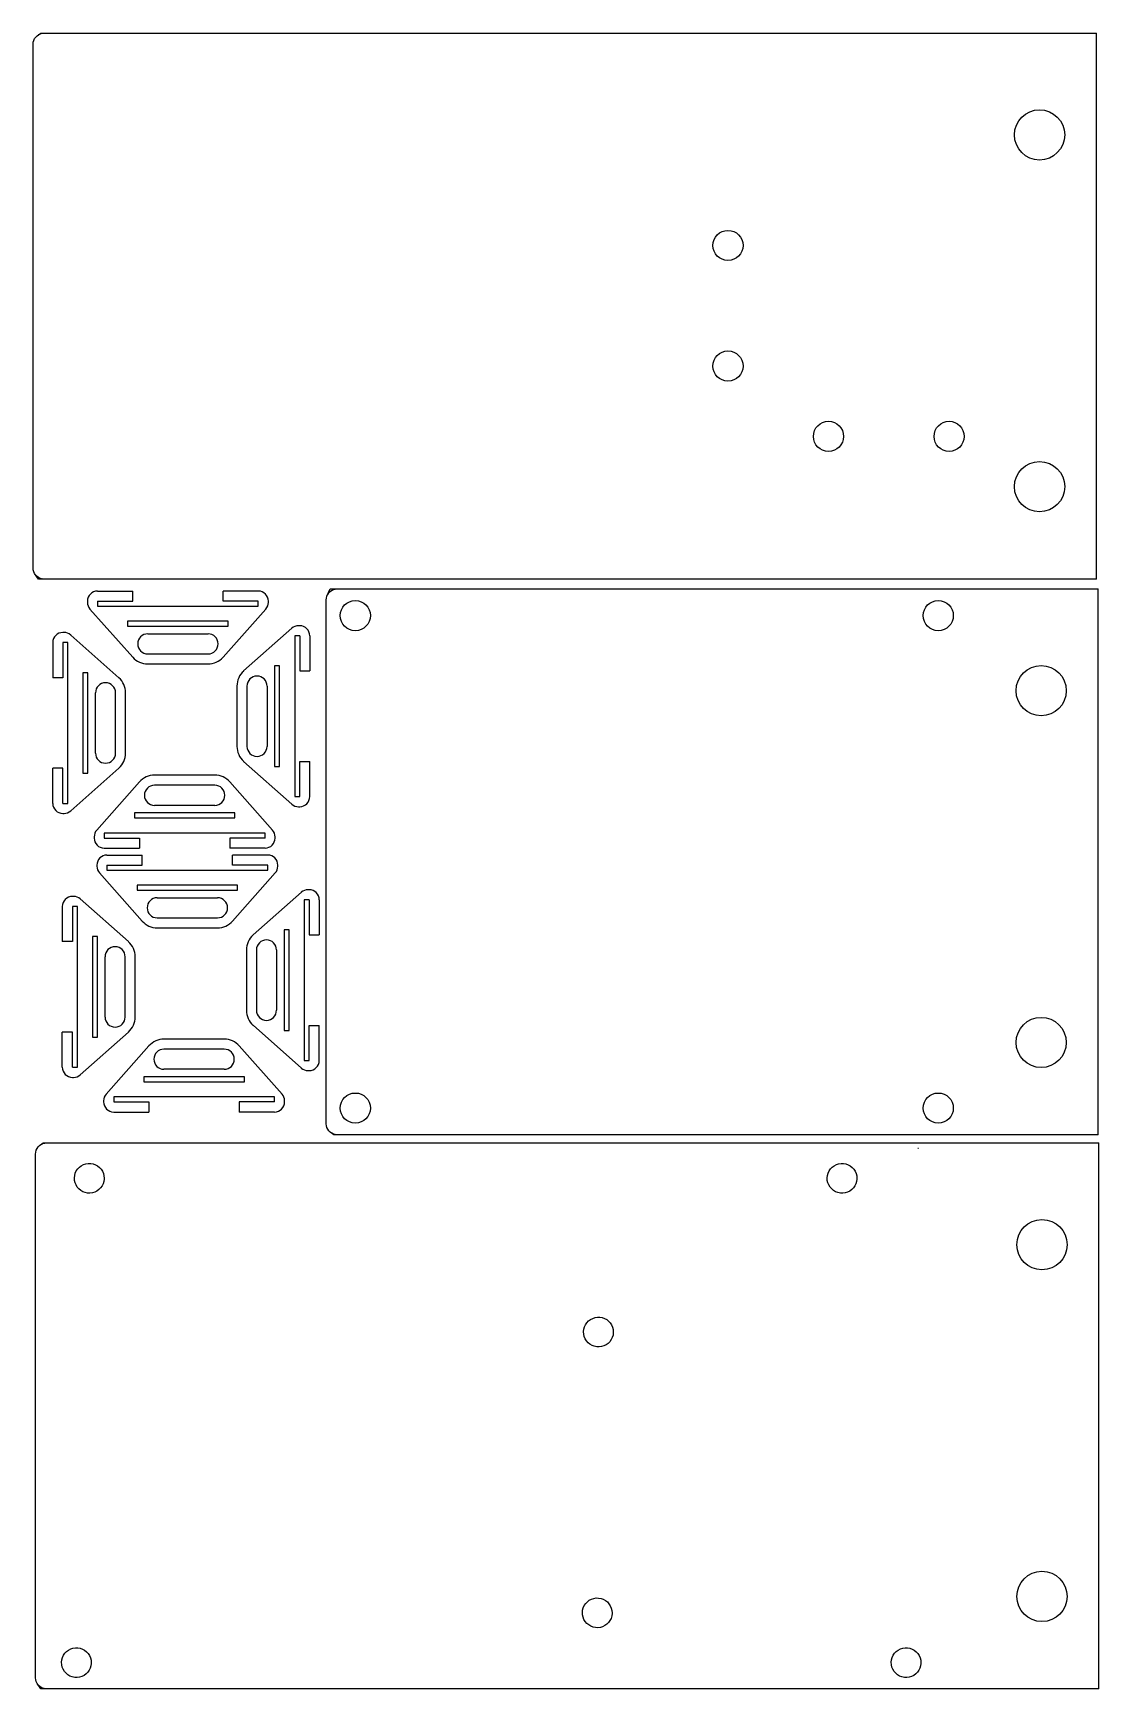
# Model space of a CAD drawing. Header units: millimetres. Extents: x 94 to 200, y -220 to -55.
import ezdxf

# ---------------------------------------------------------------- set-up
doc = ezdxf.new("R2010")
doc.units = ezdxf.units.MM
doc.header["$MEASUREMENT"] = 0
for name, color, linetype in [('Shape', 7, 'Continuous'), ('Shape002', 7, 'Continuous'), ('Shape004', 7, 'Continuous'), ('Shape006', 7, 'Continuous'), ('Shape008', 7, 'Continuous'), ('Shape010', 7, 'Continuous'), ('Shape012', 7, 'Continuous')]:
    doc.layers.add(name, color=color, linetype=linetype)

msp = doc.modelspace()

# ---------------------------------------------------------------- linework, layer by layer
for p, q in [((199.66, -109.19), (199.66, -54.87)), ((199.82, -164.49), (199.82, -110.17)), ((99.27, -111.39), (99.27, -111.51)), ((100.27, -110.39), (103.77, -110.39)), ((100.27, -111.39), (100.27, -111.89)), ((100.27, -111.39), (103.77, -111.39)), ((100.27, -111.89), (116.27, -111.89)), ((103.77, -111.39), (103.77, -110.39)), ((116.27, -110.39), (112.77, -110.39)), ((112.77, -111.39), (112.77, -110.39)), ((116.27, -111.39), (112.77, -111.39)), ((116.27, -111.89), (116.27, -111.39)), ((117.27, -111.51), (117.27, -111.39)), ((99.52, -112.18), (103.77, -116.97)), ((113.27, -113.39), (103.27, -113.39)), ((103.27, -113.39), (103.27, -113.89)), ((117.02, -112.18), (112.77, -116.97)), ((113.27, -113.89), (113.27, -113.39)), ((96.94, -114.51), (96.82, -114.51)), ((97.61, -114.76), (102.4, -119.01)), ((103.27, -113.89), (113.27, -113.89)), ((105.27, -114.64), (111.27, -114.64)), ((119.61, -114.09), (114.81, -118.34)), ((119.89, -114.84), (119.89, -130.84)), ((120.39, -114.84), (119.89, -114.84)), ((120.39, -113.84), (120.27, -113.84)), ((120.39, -114.84), (120.39, -118.34)), ((121.39, -114.84), (121.39, -118.34)), ((95.82, -115.51), (95.82, -119.01)), ((97.32, -115.51), (96.82, -115.51)), ((96.82, -115.51), (96.82, -119.01)), ((97.32, -131.51), (97.32, -115.51)), ((105.27, -116.64), (111.27, -116.64)), ((99.32, -118.51), (98.82, -118.51)), ((98.82, -118.51), (98.82, -128.51)), ((99.32, -128.51), (99.32, -118.51)), ((105.27, -117.64), (111.27, -117.64)), ((117.89, -117.84), (117.89, -127.84)), ((118.39, -117.84), (117.89, -117.84)), ((118.39, -127.84), (118.39, -117.84)), ((120.39, -118.34), (121.39, -118.34)), ((96.82, -119.01), (95.82, -119.01)), ((114.14, -119.84), (114.14, -125.84)), ((115.14, -119.84), (115.14, -125.84)), ((117.14, -119.84), (117.14, -125.84)), ((100.07, -126.51), (100.07, -120.51)), ((102.07, -126.51), (102.07, -120.51)), ((103.07, -126.51), (103.07, -120.51)), ((95.82, -131.51), (95.82, -128.01)), ((96.82, -128.01), (95.82, -128.01)), ((96.82, -131.51), (96.82, -128.01)), ((97.61, -132.26), (102.4, -128.01)), ((119.61, -131.59), (114.81, -127.34)), ((117.89, -127.84), (118.39, -127.84)), ((120.39, -130.84), (120.39, -127.34)), ((120.39, -127.34), (121.39, -127.34)), ((121.39, -130.84), (121.39, -127.34)), ((98.82, -128.51), (99.32, -128.51)), ((100.19, -134.17), (104.45, -129.38)), ((111.94, -128.71), (105.94, -128.71)), ((111.94, -129.71), (105.94, -129.71)), ((117.69, -134.17), (113.44, -129.38)), ((96.82, -131.51), (97.32, -131.51)), ((111.94, -131.71), (105.94, -131.71)), ((119.89, -130.84), (120.39, -130.84)), ((96.82, -132.51), (96.94, -132.51)), ((113.94, -132.46), (103.94, -132.46)), ((103.94, -132.46), (103.94, -132.96)), ((103.94, -132.96), (113.94, -132.96)), ((113.94, -132.96), (113.94, -132.46)), ((120.27, -131.84), (120.39, -131.84)), ((99.94, -134.84), (99.94, -134.96)), ((116.94, -134.46), (100.94, -134.46)), ((100.94, -134.46), (100.94, -134.96)), ((100.94, -134.96), (104.44, -134.96)), ((104.44, -134.96), (104.44, -135.96)), ((116.94, -134.96), (113.44, -134.96)), ((113.44, -134.96), (113.44, -135.96)), ((116.94, -134.96), (116.94, -134.46)), ((117.94, -134.96), (117.94, -134.84)), ((100.94, -135.96), (104.44, -135.96)), ((101.21, -136.65), (104.71, -136.65)), ((104.71, -137.65), (104.71, -136.65)), ((116.94, -135.96), (113.44, -135.96)), ((117.21, -136.65), (113.71, -136.65)), ((113.71, -137.65), (113.71, -136.65)), ((100.21, -137.65), (100.21, -137.77)), ((101.21, -137.65), (101.21, -138.15)), ((101.21, -137.65), (104.71, -137.65)), ((101.21, -138.15), (117.21, -138.15)), ((117.21, -137.65), (113.71, -137.65)), ((117.21, -138.15), (117.21, -137.65)), ((118.21, -137.77), (118.21, -137.65)), ((100.47, -138.43), (104.72, -143.23)), ((114.21, -139.65), (104.21, -139.65)), ((104.21, -139.65), (104.21, -140.15)), ((117.96, -138.43), (113.71, -143.23)), ((114.21, -140.15), (114.21, -139.65)), ((97.89, -140.77), (97.77, -140.77)), ((98.55, -141.02), (103.34, -145.27)), ((104.21, -140.15), (114.21, -140.15)), ((106.21, -140.9), (112.21, -140.9)), ((120.55, -140.35), (115.75, -144.6)), ((120.83, -141.1), (120.83, -157.1)), ((121.33, -141.1), (120.83, -141.1)), ((121.33, -140.1), (121.21, -140.1)), ((121.33, -141.1), (121.33, -144.6)), ((122.33, -141.1), (122.33, -144.6)), ((96.77, -141.77), (96.77, -145.27)), ((98.27, -141.77), (97.77, -141.77)), ((97.77, -141.77), (97.77, -145.27)), ((98.27, -157.77), (98.27, -141.77)), ((106.21, -142.9), (112.21, -142.9)), ((100.27, -144.77), (99.77, -144.77)), ((99.77, -144.77), (99.77, -154.77)), ((100.27, -154.77), (100.27, -144.77)), ((106.21, -143.9), (112.21, -143.9)), ((118.83, -144.1), (118.83, -154.1)), ((119.33, -144.1), (118.83, -144.1)), ((119.33, -154.1), (119.33, -144.1)), ((121.33, -144.6), (122.33, -144.6)), ((97.77, -145.27), (96.77, -145.27)), ((115.08, -146.1), (115.08, -152.1)), ((116.08, -146.1), (116.08, -152.1)), ((118.08, -146.1), (118.08, -152.1)), ((101.02, -152.77), (101.02, -146.77)), ((103.02, -152.77), (103.02, -146.77)), ((104.02, -152.77), (104.02, -146.77)), ((96.77, -157.77), (96.77, -154.27)), ((97.77, -154.27), (96.77, -154.27)), ((97.77, -157.77), (97.77, -154.27)), ((98.55, -158.52), (103.34, -154.26)), ((99.77, -154.77), (100.27, -154.77)), ((120.55, -157.85), (115.75, -153.59)), ((118.83, -154.1), (119.33, -154.1)), ((121.33, -157.1), (121.33, -153.6)), ((121.33, -153.6), (122.33, -153.6)), ((122.33, -157.1), (122.33, -153.6)), ((101.14, -160.43), (105.39, -155.64)), ((112.88, -154.97), (106.88, -154.97)), ((112.88, -155.97), (106.88, -155.97)), ((118.63, -160.43), (114.38, -155.64)), ((97.77, -157.77), (98.27, -157.77)), ((112.88, -157.97), (106.88, -157.97)), ((120.83, -157.1), (121.33, -157.1)), ((121.21, -158.1), (121.33, -158.1)), ((97.77, -158.77), (97.89, -158.77)), ((114.88, -158.72), (104.88, -158.72)), ((104.88, -158.72), (104.88, -159.22)), ((104.88, -159.22), (114.88, -159.22)), ((114.88, -159.22), (114.88, -158.72)), ((100.88, -161.1), (100.88, -161.22)), ((117.88, -160.72), (101.88, -160.72)), ((101.88, -160.72), (101.88, -161.22)), ((101.88, -161.22), (105.38, -161.22)), ((105.38, -161.22), (105.38, -162.22)), ((117.88, -161.22), (114.38, -161.22)), ((114.38, -161.22), (114.38, -162.22)), ((117.88, -161.22), (117.88, -160.72)), ((118.88, -161.22), (118.88, -161.1)), ((101.88, -162.22), (105.38, -162.22)), ((117.88, -162.22), (114.38, -162.22)), ((199.9, -219.62), (199.9, -165.3))]:
    msp.add_line(p, q)
for centre, radius in [((194, -65), 2.5), ((163, -76), 1.5), ((163, -88), 1.5), ((173, -95), 1.5), ((185, -95), 1.5), ((194, -100), 2.5), ((125.92, -112.83), 1.5), ((183.92, -112.83), 1.5), ((194.16, -120.3), 2.5), ((194.16, -155.3), 2.5), ((125.92, -161.83), 1.5), ((183.92, -161.83), 1.5), ((194.24, -175.42), 2.5), ((194.24, -210.42), 2.5)]:
    msp.add_circle(centre, radius)
for centre, radius, start, end in [((100.27, -111.39), 1, 90, 180), ((100.27, -111.51), 1, 180, 221.5752), ((116.27, -111.39), 1, 0, 90), ((116.27, -111.51), 1, 318.4248, 0), ((96.82, -115.51), 1, 90, 180), ((96.94, -115.51), 1, 48.4248, 90), ((105.27, -115.64), 1, 90, 270), ((111.27, -115.64), 1, 270, 90), ((120.27, -114.84), 1, 90, 131.5752), ((120.39, -114.84), 1, 0, 90), ((105.27, -115.64), 2, 221.5752, 270), ((111.27, -115.64), 2, 270, 318.4248), ((116.14, -119.84), 2, 131.5752, 180), ((101.07, -120.51), 1, 0, 180), ((101.07, -120.51), 2, 0, 48.4248), ((116.14, -119.84), 1, 0, 180), ((101.07, -126.51), 1, 180, 0), ((101.07, -126.51), 2, 311.5752, 0), ((116.14, -125.84), 2, 180, 228.4248), ((116.14, -125.84), 1, 180, 0), ((105.94, -130.71), 2, 90, 138.4248), ((105.94, -130.71), 1, 90, 270), ((111.94, -130.71), 2, 41.5752, 90), ((111.94, -130.71), 1, 270, 90), ((96.82, -131.51), 1, 180, 270), ((120.27, -130.84), 1, 228.4248, 270), ((120.39, -130.84), 1, 270, 0), ((96.94, -131.51), 1, 270, 311.5752), ((100.94, -134.84), 1, 138.4248, 180), ((100.94, -134.96), 1, 180, 270), ((116.94, -134.96), 1, 270, 0), ((116.94, -134.84), 1, 0, 41.5752), ((101.21, -137.65), 1, 90, 180), ((117.21, -137.65), 1, 0, 90), ((101.21, -137.77), 1, 180, 221.5752), ((117.21, -137.77), 1, 318.4248, 0), ((97.77, -141.77), 1, 90, 180), ((97.89, -141.77), 1, 48.4248, 90), ((106.21, -141.9), 1, 90, 270), ((112.21, -141.9), 1, 270, 90), ((121.21, -141.1), 1, 90, 131.5752), ((121.33, -141.1), 1, 0, 90), ((106.21, -141.9), 2, 221.5752, 270), ((112.21, -141.9), 2, 270, 318.4248), ((117.08, -146.1), 2, 131.5752, 180), ((102.02, -146.77), 1, 0, 180), ((102.02, -146.77), 2, 0, 48.4248), ((117.08, -146.1), 1, 0, 180), ((102.02, -152.77), 1, 180, 0), ((102.02, -152.77), 2, 311.5752, 0), ((117.08, -152.1), 2, 180, 228.4248), ((117.08, -152.1), 1, 180, 0), ((106.88, -156.97), 2, 90, 138.4248), ((106.88, -156.97), 1, 90, 270), ((112.88, -156.97), 2, 41.5752, 90), ((112.88, -156.97), 1, 270, 90), ((97.77, -157.77), 1, 180, 270), ((121.21, -157.1), 1, 228.4248, 270), ((121.33, -157.1), 1, 270, 0), ((97.89, -157.77), 1, 270, 311.5752), ((101.88, -161.1), 1, 138.4248, 180), ((101.88, -161.22), 1, 180, 270), ((117.88, -161.22), 1, 270, 0), ((117.88, -161.1), 1, 0, 41.5752)]:
    msp.add_arc(centre, radius, start, end)
at = {"layer": 'Shape'}
for p, q in [((93.86, -55.97), (93.88, -55.78)), ((93.86, -108.09), (93.86, -55.97)), ((93.88, -55.78), (93.93, -55.6)), ((93.93, -55.6), (94.01, -55.42)), ((94.01, -55.42), (94.12, -55.27)), ((94.12, -55.27), (94.26, -55.13)), ((94.26, -55.13), (94.62, -54.87)), ((94.41, -55.02), (94.73, -54.87)), ((94.59, -54.94), (94.77, -54.89)), ((94.62, -54.87), (199.66, -54.87)), ((94.77, -54.89), (94.96, -54.87)), ((93.88, -108.28), (93.86, -108.09)), ((93.93, -108.47), (93.88, -108.28)), ((94.01, -108.64), (93.93, -108.47)), ((94.4, -109.19), (94.01, -108.64)), ((94.26, -108.94), (94.12, -108.8)), ((94.41, -109.05), (94.26, -108.94)), ((199.66, -109.19), (94.4, -109.19)), ((94.59, -109.13), (94.41, -109.05)), ((94.84, -109.19), (94.59, -109.13)), ((94.96, -109.19), (94.77, -109.18)), ((123.09, -110.89), (123.43, -110.17)), ((123.42, -110.43), (123.79, -110.17)), ((123.43, -110.17), (199.82, -110.17)), ((123.58, -110.32), (123.89, -110.17)), ((123.75, -110.24), (123.93, -110.19)), ((123.93, -110.19), (124.13, -110.17)), ((123.03, -111.27), (123.04, -111.08)), ((123.03, -163.39), (123.03, -111.27)), ((123.04, -111.08), (123.09, -110.89)), ((123.17, -110.72), (123.28, -110.56)), ((123.28, -110.56), (123.42, -110.43)), ((123.04, -163.58), (123.03, -163.39)), ((123.09, -163.77), (123.04, -163.58)), ((123.17, -163.94), (123.09, -163.77)), ((123.28, -164.1), (123.17, -163.94)), ((123.42, -164.23), (123.28, -164.1)), ((123.79, -164.49), (123.42, -164.23)), ((123.75, -164.42), (123.58, -164.34)), ((124, -164.49), (123.75, -164.42)), ((199.82, -164.49), (123.79, -164.49)), ((124.13, -164.49), (123.93, -164.47)), ((94.11, -166.4), (94.12, -166.21)), ((94.12, -166.21), (94.17, -166.02)), ((94.17, -166.02), (94.25, -165.85)), ((94.25, -165.85), (94.36, -165.69)), ((94.36, -165.69), (94.5, -165.56)), ((94.5, -165.56), (94.87, -165.3)), ((94.66, -165.45), (94.97, -165.3)), ((94.83, -165.36), (95.02, -165.31)), ((94.87, -165.3), (199.9, -165.3)), ((95.02, -165.31), (95.21, -165.3)), ((181.9, -165.82), (181.9, -165.82)), ((181.9, -165.82), (181.91, -165.82)), ((181.91, -165.82), (181.93, -165.83)), ((181.93, -165.83), (181.96, -165.84)), ((181.96, -165.84), (181.96, -165.84)), ((181.96, -165.84), (181.97, -165.85)), ((94.11, -218.52), (94.11, -166.4)), ((94.12, -218.71), (94.11, -218.52)), ((94.17, -218.89), (94.12, -218.71)), ((94.25, -219.07), (94.17, -218.89)), ((94.64, -219.62), (94.25, -219.07)), ((94.5, -219.36), (94.36, -219.22)), ((94.66, -219.47), (94.5, -219.36)), ((199.9, -219.62), (94.64, -219.62)), ((94.83, -219.55), (94.66, -219.47)), ((95.08, -219.62), (94.83, -219.55)), ((95.21, -219.62), (95.02, -219.6))]:
    msp.add_line(p, q, dxfattribs=at)
at = {"layer": 'Shape002'}
for p, q in [((97.19, -215.9), (97.38, -215.75)), ((97.38, -215.75), (97.6, -215.64)), ((97.6, -215.64), (97.83, -215.56)), ((97.83, -215.56), (98.07, -215.53)), ((98.07, -215.53), (98.31, -215.53)), ((98.31, -215.53), (98.55, -215.57)), ((98.55, -215.57), (98.78, -215.65)), ((98.78, -215.65), (98.99, -215.77)), ((98.99, -215.77), (99.18, -215.92)), ((96.69, -216.97), (96.72, -216.73)), ((96.71, -217.21), (96.69, -216.97)), ((96.69, -216.97), (96.69, -216.97)), ((96.76, -217.45), (96.71, -217.21)), ((96.72, -216.73), (96.78, -216.49)), ((96.85, -217.67), (96.76, -217.45)), ((96.78, -216.49), (96.88, -216.27)), ((96.88, -216.27), (97.02, -216.07)), ((97.02, -216.07), (97.19, -215.9)), ((99.18, -215.92), (99.34, -216.1)), ((99.34, -216.1), (99.48, -216.3)), ((99.48, -216.3), (99.57, -216.53)), ((99.62, -217.32), (99.55, -217.55)), ((99.57, -216.53), (99.63, -216.76)), ((99.65, -217.08), (99.62, -217.32)), ((99.63, -216.76), (99.65, -217)), ((99.65, -217), (99.65, -217.08)), ((96.98, -217.88), (96.85, -217.67)), ((97.14, -218.06), (96.98, -217.88)), ((97.32, -218.22), (97.14, -218.06)), ((97.53, -218.34), (97.32, -218.22)), ((97.76, -218.42), (97.53, -218.34)), ((98, -218.47), (97.76, -218.42)), ((98.24, -218.48), (98, -218.47)), ((98.48, -218.45), (98.24, -218.48)), ((98.71, -218.38), (98.48, -218.45)), ((98.93, -218.27), (98.71, -218.38)), ((99.13, -218.13), (98.93, -218.27)), ((99.3, -217.96), (99.13, -218.13)), ((99.44, -217.77), (99.3, -217.96)), ((99.55, -217.55), (99.44, -217.77))]:
    msp.add_line(p, q, dxfattribs=at)
at = {"layer": 'Shape004'}
for p, q in [((179.74, -215.9), (179.93, -215.75)), ((179.93, -215.75), (180.15, -215.64)), ((180.15, -215.64), (180.38, -215.56)), ((180.38, -215.56), (180.62, -215.53)), ((180.62, -215.53), (180.86, -215.53)), ((180.86, -215.53), (181.1, -215.57)), ((181.1, -215.57), (181.33, -215.65)), ((181.33, -215.65), (181.54, -215.77)), ((181.54, -215.77), (181.73, -215.92)), ((179.24, -216.97), (179.27, -216.73)), ((179.26, -217.21), (179.24, -216.97)), ((179.24, -216.97), (179.24, -216.97)), ((179.31, -217.45), (179.26, -217.21)), ((179.27, -216.73), (179.33, -216.49)), ((179.4, -217.67), (179.31, -217.45)), ((179.33, -216.49), (179.43, -216.27)), ((179.43, -216.27), (179.57, -216.07)), ((179.57, -216.07), (179.74, -215.9)), ((181.73, -215.92), (181.89, -216.1)), ((181.89, -216.1), (182.03, -216.3)), ((182.03, -216.3), (182.12, -216.53)), ((182.17, -217.32), (182.1, -217.55)), ((182.12, -216.53), (182.18, -216.76)), ((182.2, -217.08), (182.17, -217.32)), ((182.18, -216.76), (182.2, -217)), ((182.2, -217), (182.2, -217.08)), ((179.53, -217.88), (179.4, -217.67)), ((179.69, -218.06), (179.53, -217.88)), ((179.87, -218.22), (179.69, -218.06)), ((180.08, -218.34), (179.87, -218.22)), ((180.31, -218.42), (180.08, -218.34)), ((180.55, -218.47), (180.31, -218.42)), ((180.79, -218.48), (180.55, -218.47)), ((181.03, -218.45), (180.79, -218.48)), ((181.26, -218.38), (181.03, -218.45)), ((181.48, -218.27), (181.26, -218.38)), ((181.68, -218.13), (181.48, -218.27)), ((181.85, -217.96), (181.68, -218.13)), ((181.99, -217.77), (181.85, -217.96)), ((182.1, -217.55), (181.99, -217.77))]:
    msp.add_line(p, q, dxfattribs=at)
at = {"layer": 'Shape006'}
for p, q in [((149.01, -210.94), (149.2, -210.8)), ((149.2, -210.8), (149.41, -210.69)), ((149.41, -210.69), (149.64, -210.61)), ((149.64, -210.61), (149.88, -210.57)), ((149.88, -210.57), (150.13, -210.58)), ((150.13, -210.58), (150.37, -210.62)), ((150.37, -210.62), (150.59, -210.7)), ((150.59, -210.7), (150.81, -210.82)), ((150.81, -210.82), (151, -210.97)), ((148.51, -212.01), (148.53, -211.77)), ((148.51, -212.02), (148.51, -212.01)), ((148.52, -212.26), (148.51, -212.02)), ((148.58, -212.49), (148.52, -212.26)), ((148.53, -211.77), (148.6, -211.54)), ((148.67, -212.72), (148.58, -212.49)), ((148.6, -211.54), (148.7, -211.32)), ((148.7, -211.32), (148.84, -211.12)), ((148.84, -211.12), (149.01, -210.94)), ((151, -210.97), (151.16, -211.15)), ((151.16, -211.15), (151.29, -211.35)), ((151.29, -211.35), (151.39, -211.57)), ((151.43, -212.36), (151.36, -212.6)), ((151.39, -211.57), (151.45, -211.81)), ((151.47, -212.12), (151.43, -212.36)), ((151.45, -211.81), (151.47, -212.05)), ((151.47, -212.05), (151.47, -212.12)), ((148.79, -212.92), (148.67, -212.72)), ((148.95, -213.11), (148.79, -212.92)), ((149.14, -213.26), (148.95, -213.11)), ((149.35, -213.39), (149.14, -213.26)), ((149.57, -213.47), (149.35, -213.39)), ((149.81, -213.52), (149.57, -213.47)), ((150.05, -213.53), (149.81, -213.52)), ((150.3, -213.5), (150.05, -213.53)), ((150.53, -213.43), (150.3, -213.5)), ((150.75, -213.32), (150.53, -213.43)), ((150.94, -213.18), (150.75, -213.32)), ((151.11, -213.01), (150.94, -213.18)), ((151.26, -212.81), (151.11, -213.01)), ((151.36, -212.6), (151.26, -212.81))]:
    msp.add_line(p, q, dxfattribs=at)
at = {"layer": 'Shape008'}
for p, q in [((149.13, -183), (149.33, -182.86)), ((149.33, -182.86), (149.54, -182.75)), ((149.54, -182.75), (149.77, -182.67)), ((149.77, -182.67), (150.01, -182.63)), ((150.01, -182.63), (150.25, -182.64)), ((150.25, -182.64), (150.49, -182.68)), ((150.49, -182.68), (150.72, -182.76)), ((150.72, -182.76), (150.93, -182.88)), ((148.64, -184.07), (148.66, -183.83)), ((148.64, -184.08), (148.64, -184.07)), ((148.65, -184.32), (148.64, -184.08)), ((148.7, -184.55), (148.65, -184.32)), ((148.66, -183.83), (148.73, -183.6)), ((148.73, -183.6), (148.83, -183.38)), ((148.83, -183.38), (148.96, -183.18)), ((148.96, -183.18), (149.13, -183)), ((150.93, -182.88), (151.12, -183.03)), ((151.12, -183.03), (151.29, -183.21)), ((151.29, -183.21), (151.42, -183.41)), ((151.42, -183.41), (151.52, -183.63)), ((151.56, -184.42), (151.49, -184.66)), ((151.52, -183.63), (151.57, -183.87)), ((151.59, -184.18), (151.56, -184.42)), ((151.57, -183.87), (151.59, -184.11)), ((151.59, -184.11), (151.59, -184.18)), ((148.79, -184.78), (148.7, -184.55)), ((148.92, -184.98), (148.79, -184.78)), ((149.08, -185.17), (148.92, -184.98)), ((149.27, -185.32), (149.08, -185.17)), ((149.48, -185.45), (149.27, -185.32)), ((149.7, -185.53), (149.48, -185.45)), ((149.94, -185.58), (149.7, -185.53)), ((150.18, -185.59), (149.94, -185.58)), ((150.42, -185.56), (150.18, -185.59)), ((150.65, -185.49), (150.42, -185.56)), ((150.87, -185.38), (150.65, -185.49)), ((151.07, -185.24), (150.87, -185.38)), ((151.24, -185.07), (151.07, -185.24)), ((151.38, -184.87), (151.24, -185.07)), ((151.49, -184.66), (151.38, -184.87))]:
    msp.add_line(p, q, dxfattribs=at)
at = {"layer": 'Shape010'}
for p, q in [((173.06, -168.08), (173.2, -167.88)), ((173.2, -167.88), (173.37, -167.71)), ((173.37, -167.71), (173.56, -167.56)), ((173.56, -167.56), (173.78, -167.45)), ((173.78, -167.45), (174.01, -167.37)), ((174.01, -167.37), (174.25, -167.34)), ((174.25, -167.34), (174.49, -167.34)), ((174.49, -167.34), (174.73, -167.38)), ((174.73, -167.38), (174.96, -167.46)), ((174.96, -167.46), (175.17, -167.58)), ((175.17, -167.58), (175.36, -167.73)), ((175.36, -167.73), (175.52, -167.91)), ((175.52, -167.91), (175.65, -168.11)), ((172.87, -168.78), (172.9, -168.54)), ((172.88, -169.02), (172.87, -168.78)), ((172.87, -168.78), (172.87, -168.78)), ((172.94, -169.26), (172.88, -169.02)), ((172.9, -168.54), (172.96, -168.3)), ((173.03, -169.48), (172.94, -169.26)), ((172.96, -168.3), (173.06, -168.08)), ((173.16, -169.69), (173.03, -169.48)), ((175.62, -169.58), (175.48, -169.77)), ((175.73, -169.36), (175.62, -169.58)), ((175.65, -168.11), (175.75, -168.34)), ((175.8, -169.13), (175.73, -169.36)), ((175.75, -168.34), (175.81, -168.57)), ((175.83, -168.89), (175.8, -169.13)), ((175.81, -168.57), (175.83, -168.81)), ((175.83, -168.81), (175.83, -168.89)), ((173.32, -169.87), (173.16, -169.69)), ((173.5, -170.03), (173.32, -169.87)), ((173.71, -170.15), (173.5, -170.03)), ((173.94, -170.23), (173.71, -170.15)), ((174.18, -170.28), (173.94, -170.23)), ((174.42, -170.29), (174.18, -170.28)), ((174.66, -170.26), (174.42, -170.29)), ((174.89, -170.19), (174.66, -170.26)), ((175.11, -170.08), (174.89, -170.19)), ((175.31, -169.94), (175.11, -170.08)), ((175.48, -169.77), (175.31, -169.94))]:
    msp.add_line(p, q, dxfattribs=at)
at = {"layer": 'Shape012'}
for p, q in [((98.16, -168.08), (98.3, -167.88)), ((98.3, -167.88), (98.47, -167.71)), ((98.47, -167.71), (98.66, -167.56)), ((98.66, -167.56), (98.88, -167.45)), ((98.88, -167.45), (99.11, -167.37)), ((99.11, -167.37), (99.35, -167.34)), ((99.35, -167.34), (99.59, -167.34)), ((99.59, -167.34), (99.83, -167.38)), ((99.83, -167.38), (100.06, -167.46)), ((100.06, -167.46), (100.27, -167.58)), ((100.27, -167.58), (100.46, -167.73)), ((100.46, -167.73), (100.62, -167.91)), ((100.62, -167.91), (100.75, -168.11)), ((97.97, -168.78), (98, -168.54)), ((97.98, -169.02), (97.97, -168.78)), ((97.97, -168.78), (97.97, -168.78)), ((98.04, -169.26), (97.98, -169.02)), ((98, -168.54), (98.06, -168.3)), ((98.13, -169.48), (98.04, -169.26)), ((98.06, -168.3), (98.16, -168.08)), ((98.26, -169.69), (98.13, -169.48)), ((100.72, -169.58), (100.58, -169.77)), ((100.83, -169.36), (100.72, -169.58)), ((100.75, -168.11), (100.85, -168.34)), ((100.9, -169.13), (100.83, -169.36)), ((100.85, -168.34), (100.91, -168.57)), ((100.93, -168.89), (100.9, -169.13)), ((100.91, -168.57), (100.93, -168.81)), ((100.93, -168.81), (100.93, -168.89)), ((98.41, -169.87), (98.26, -169.69)), ((98.6, -170.03), (98.41, -169.87)), ((98.81, -170.15), (98.6, -170.03)), ((99.04, -170.23), (98.81, -170.15)), ((99.27, -170.28), (99.04, -170.23)), ((99.52, -170.29), (99.27, -170.28)), ((99.76, -170.26), (99.52, -170.29)), ((99.99, -170.19), (99.76, -170.26)), ((100.21, -170.08), (99.99, -170.19)), ((100.41, -169.94), (100.21, -170.08)), ((100.58, -169.77), (100.41, -169.94))]:
    msp.add_line(p, q, dxfattribs=at)

doc.saveas('drawing.dxf')
